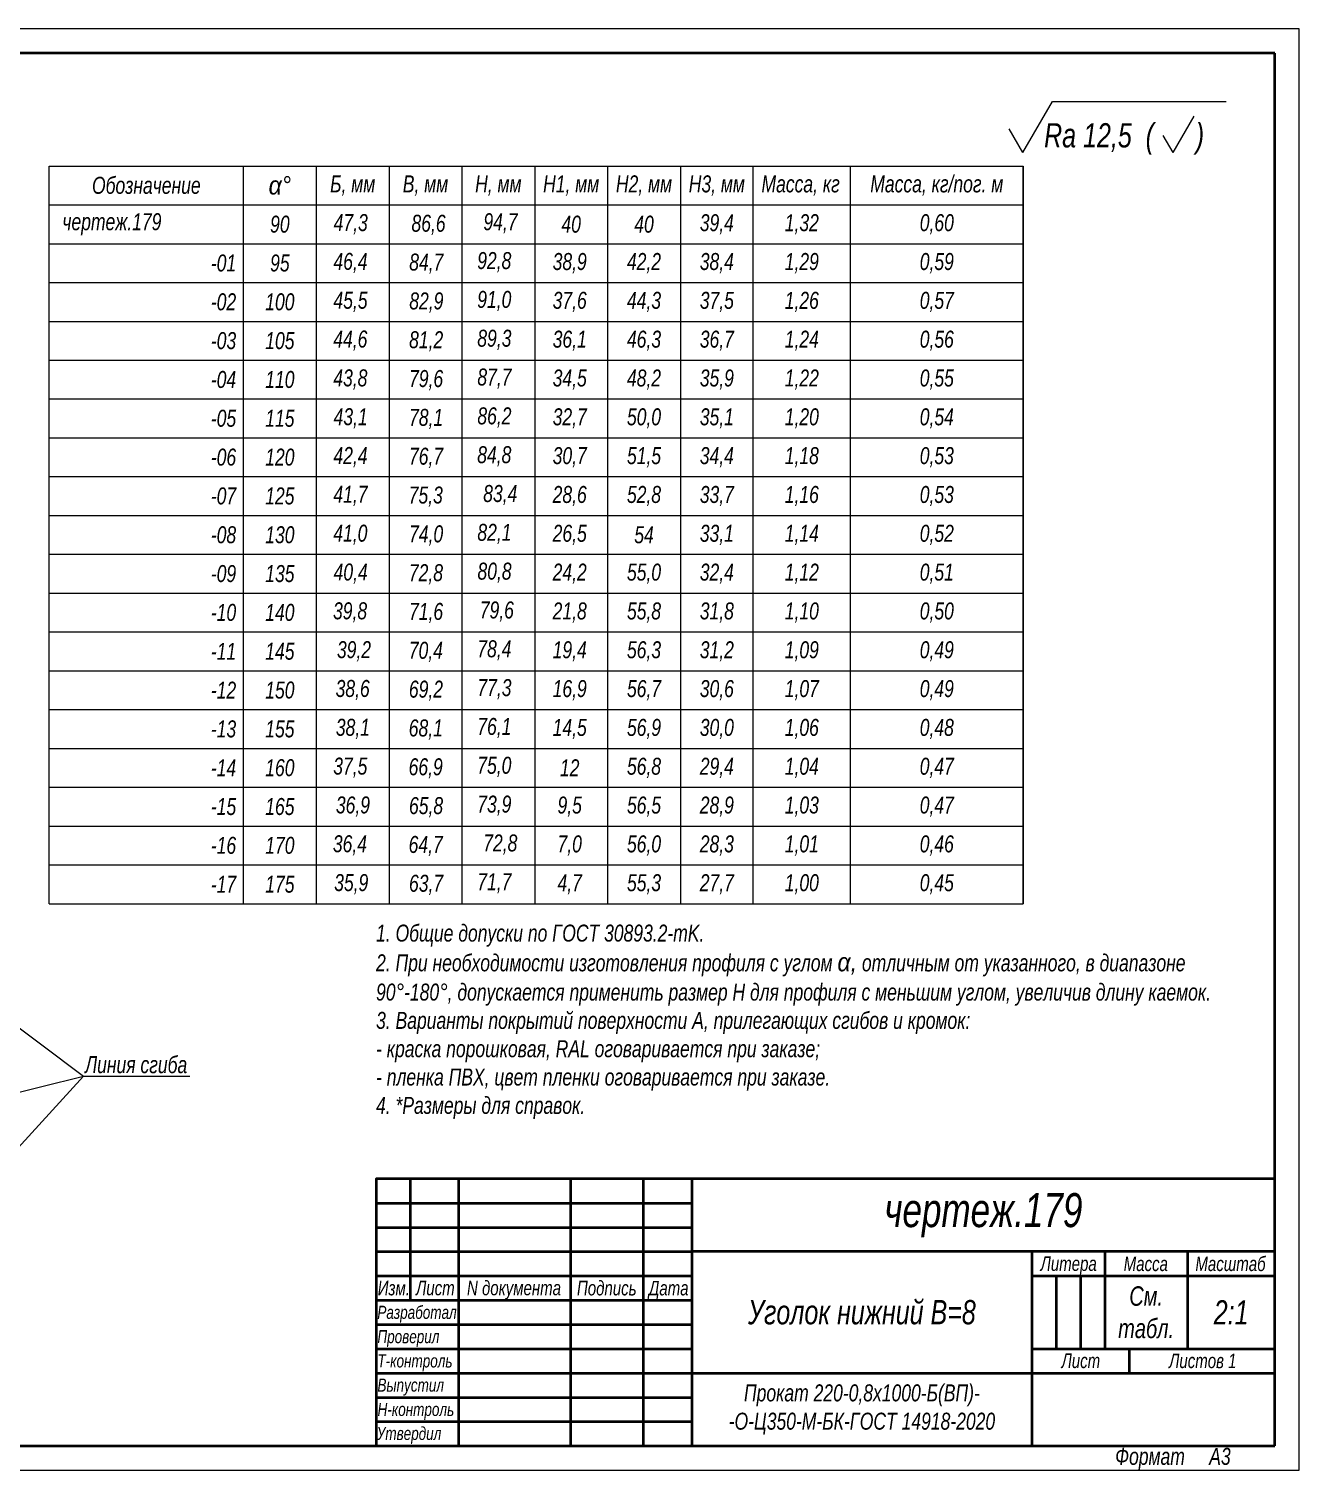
# Model space of a CAD drawing. Header units: millimetres. Extents: x 17332 to 18224, y 974 to 2042.
# Drawn here: x 17929.4 to 18191, y 973.7 to 1270.7 of the extents above; entities that cross this region are included whole.
import ezdxf

# ---------------------------------------------------------------- set-up
doc = ezdxf.new("R2010")
doc.units = ezdxf.units.MM
doc.layers.add('Layer_05', color=6, linetype='Continuous')
for name, color, linetype, lineweight in [('Layer_08', 5, 'Continuous', 13), ('Layer_13', 6, 'Continuous', 13), ('Layer_14', 7, 'Continuous', 40)]:
    doc.layers.add(name, color=color, linetype=linetype, lineweight=lineweight)
doc.styles.add('Style_01', font='ARIALNI.TTF', dxfattribs={"width": 0.9, "height": 3.5})

msp = doc.modelspace()

# ---------------------------------------------------------------- linework, layer by layer
at = {"layer": 'Layer_05', "lineweight": 13, "ltscale": 0.303109}
msp.add_line((18134.1622, 1245.2417), (18140.2243, 1255.7417), dxfattribs=at)
at = {"layer": 'Layer_05', "lineweight": 13}
for p, q in [((18140.2243, 1255.7417), (18176.0428, 1255.7417)), ((18134.2144, 1242.4683), (18134.2144, 1090.4683))]:
    msp.add_line(p, q, dxfattribs=at)
at = {"layer": 'Layer_05', "lineweight": 13, "ltscale": 0.216506}
msp.add_line((18165.0746, 1245.2417), (18169.4047, 1252.7417), dxfattribs=at)
at = {"layer": 'Layer_05', "lineweight": 13, "ltscale": 0.141451}
msp.add_line((18134.1622, 1245.2417), (18131.3332, 1250.1417), dxfattribs=at)
at = {"layer": 'Layer_05', "lineweight": 13, "ltscale": 0.101036}
msp.add_line((18165.0746, 1245.2417), (18163.0539, 1248.7417), dxfattribs=at)
at = {"layer": 'Layer_13'}
for p, q in [((18191.0428, 1270.7417), (17771.0428, 1270.7417)), ((18191.0428, 973.7417), (18191.0428, 1270.7417)), ((17933.6062, 1090.4683), (17933.6062, 1242.4683)), ((17933.6062, 1242.4683), (18134.2144, 1242.4683)), ((17973.6062, 1090.4683), (17973.6062, 1242.4683)), ((17988.6062, 1242.4683), (17988.6062, 1090.4683)), ((18003.6062, 1242.4683), (18003.6062, 1090.4683)), ((18018.6062, 1242.4683), (18018.6062, 1090.4683)), ((18033.6062, 1242.4683), (18033.6062, 1090.4683)), ((18048.6062, 1242.4683), (18048.6062, 1090.4683)), ((18063.6062, 1242.4683), (18063.6062, 1090.4683)), ((18078.6062, 1090.4683), (18078.6062, 1242.4683)), ((18098.6062, 1090.4683), (18098.6062, 1242.4683)), ((18134.2144, 1090.4683), (18134.2144, 1242.4683)), ((17933.6062, 1234.4683), (18134.2144, 1234.4683)), ((17933.6062, 1226.4683), (18134.2144, 1226.4683)), ((17933.6062, 1218.4683), (18134.2144, 1218.4683)), ((17933.6062, 1210.4683), (18134.2144, 1210.4683)), ((17933.6062, 1202.4683), (18134.2144, 1202.4683)), ((17933.6062, 1194.4683), (18134.2144, 1194.4683)), ((17933.6062, 1186.4683), (18134.2144, 1186.4683)), ((17933.6062, 1178.4683), (18134.2144, 1178.4683)), ((17933.6062, 1170.4683), (18134.2144, 1170.4683)), ((17933.6062, 1162.4683), (18134.2144, 1162.4683)), ((17933.6062, 1154.4683), (18134.2144, 1154.4683)), ((17933.6062, 1146.4683), (18134.2144, 1146.4683)), ((17933.6062, 1138.4683), (18134.2144, 1138.4683)), ((17933.6062, 1130.4683), (18134.2144, 1130.4683)), ((17933.6062, 1122.4683), (18134.2144, 1122.4683)), ((17933.6062, 1114.4683), (18134.2144, 1114.4683)), ((17933.6062, 1106.4683), (18134.2144, 1106.4683)), ((17933.6062, 1098.4683), (18134.2144, 1098.4683)), ((17933.6062, 1090.4683), (18134.2144, 1090.4683)), ((17900.7032, 1084.9882), (17940.6337, 1054.9205)), ((17894.3542, 1004.1759), (17940.6337, 1054.9205)), ((17897.1684, 1044.1153), (17940.6337, 1054.9205)), ((17940.6337, 1054.9205), (17962.5946, 1054.9205)), ((17771.0428, 973.7417), (18191.0428, 973.7417))]:
    msp.add_line(p, q, dxfattribs=at)
at = {"layer": 'Layer_14', "linetype": 'Continuous'}
for p, q in [((18186.0428, 1265.7417), (17779.1661, 1265.7417)), ((18186.0428, 978.7417), (18186.0428, 1265.7417)), ((18000.9195, 1028.775), (18065.9628, 1028.775)), ((18000.9195, 1023.7717), (18065.9628, 1023.7717)), ((18000.9195, 1018.7684), (18065.9628, 1018.7684)), ((18141.0128, 1013.765), (18141.0128, 998.755)), ((18146.0161, 1013.765), (18146.0161, 998.755)), ((18000.9195, 1003.7584), (18065.9628, 1003.7584)), ((18000.9195, 998.755), (18065.9628, 998.755)), ((18000.9195, 993.7517), (18065.9628, 993.7517)), ((18000.9195, 988.7484), (18065.9628, 988.7484)), ((18000.9195, 983.745), (18065.9628, 983.745)), ((17791.0428, 978.7417), (18186.0428, 978.7417))]:
    msp.add_line(p, q, dxfattribs=at)
for points in [[(18186.0428, 1033.7784), (18000.9195, 1033.7784), (18000.9195, 978.7417)], [(18007.9241, 1033.7784), (18007.9241, 1008.7617)], [(18017.9308, 1033.7784), (18017.9308, 978.7417)], [(18040.9461, 1033.7784), (18040.9461, 978.7417)], [(18055.9561, 1033.7784), (18055.9561, 978.7417)], [(18065.9628, 1033.7784), (18065.9628, 978.7417)], [(18186.0428, 1018.7684), (18065.9628, 1018.7684)], [(18136.0095, 1018.7684), (18136.0095, 978.7417)], [(18151.0195, 1018.7684), (18151.0195, 998.755)], [(18168.0308, 1018.7684), (18168.0308, 998.755)], [(18168.0308, 1018.7684), (18168.0308, 998.755)], [(18000.9195, 1013.765), (18065.9628, 1013.765)], [(18136.0095, 1013.765), (18186.0428, 1013.765)], [(18000.9195, 1008.7617), (18065.9628, 1008.7617)], [(18136.0095, 998.755), (18186.0428, 998.755)], [(18156.0228, 998.755), (18156.0228, 993.7517)], [(18065.9628, 993.7517), (18186.0428, 993.7517)]]:
    msp.add_lwpolyline(points, dxfattribs=at)

# ---------------------------------------------------------------- texts
at = {"layer": 'Layer_08', "style": 'Style_01', "width": 0.9}
for s, height, p in [('Rа 12,5  (      )', 5, (18138.5152, 1246.3011)), ('47,3', 3.5, (17992.1872, 1229.0666)), ('94,7', 3.5, (18023.0324, 1229.2402)), ('86,6', 3.5, (18008.2152, 1228.9273)), ('46,4', 3.5, (17992.1436, 1221.0666)), ('84,7', 3.5, (18007.7556, 1220.9273)), ('92,8', 3.5, (18021.7579, 1221.2402)), ('45,5', 3.5, (17992.1436, 1213.0666)), ('82,9', 3.5, (18007.7665, 1212.9273)), ('91,0', 3.5, (18021.7579, 1213.2402)), ('89,3', 3.5, (18021.7749, 1205.2402)), ('44,6', 3.5, (17992.1133, 1205.068)), ('81,2', 3.5, (18007.7279, 1204.9273)), ('43,8', 3.5, (17992.1133, 1197.0666)), ('79,6', 3.5, (18007.7194, 1196.9273)), ('87,7', 3.5, (18021.7858, 1197.2402)), ('43,1', 3.5, (17992.1678, 1189.0666)), ('78,1', 3.5, (18007.7194, 1188.9273)), ('86,2', 3.5, (18021.7858, 1189.2402)), ('42,4', 3.5, (17992.1436, 1181.0666)), ('76,7', 3.5, (18007.7037, 1180.9287)), ('84,8', 3.5, (18021.7579, 1181.2402)), ('41,7', 3.5, (17992.1335, 1173.0801)), ('75,3', 3.5, (18007.6407, 1172.9273)), ('83,4', 3.5, (18022.9888, 1173.2402)), ('41,0', 3.5, (17992.1133, 1165.0666)), ('74,0', 3.5, (18007.7194, 1164.9273)), ('82,1', 3.5, (18021.7858, 1165.2402)), ('40,4', 3.5, (17992.1763, 1157.0666)), ('72,8', 3.5, (18007.6843, 1156.9273)), ('80,8', 3.5, (18021.81, 1157.2402)), ('39,8', 3.5, (17992.0536, 1149.0666)), ('71,6', 3.5, (18007.7146, 1148.9408)), ('79,6', 3.5, (18022.2844, 1149.2402)), ('39,2', 3.5, (17992.8633, 1141.0666)), ('70,4', 3.5, (18007.6673, 1140.9273)), ('78,4', 3.5, (18021.7736, 1141.2402)), ('38,6', 3.5, (17992.5883, 1133.0666)), ('69,2', 3.5, (18007.6855, 1132.9273)), ('77,3', 3.5, (18021.7845, 1133.2402)), ('38,1', 3.5, (17992.6332, 1125.0666)), ('76,1', 3.5, (18021.7736, 1125.2415)), ('68,1', 3.5, (18007.6576, 1124.9273)), ('37,5', 3.5, (17992.0972, 1117.0666)), ('66,9', 3.5, (18007.631, 1116.9273)), ('75,0', 3.5, (18021.7652, 1117.2402)), ('36,9', 3.5, (17992.6437, 1109.0666)), ('65,8', 3.5, (18007.7097, 1108.9273)), ('73,9', 3.5, (18021.7652, 1109.2402)), ('36,4', 3.5, (17992.0233, 1101.0666)), ('64,7', 3.5, (18007.631, 1100.9287)), ('72,8', 3.5, (18022.9985, 1101.2402)), ('35,9', 3.5, (17992.2936, 1093.0666)), ('63,7', 3.5, (18007.7049, 1092.9273)), ('71,7', 3.5, (18021.7736, 1093.2536)), ('Литера', 3, (18137.7796, 1014.7978)), ('Масса', 3, (18154.9073, 1014.768)), ('Масштаб', 3, (18169.6752, 1014.7699)), ('Лист', 3, (18009.1511, 1009.7768)), ('N документа', 3, (18019.6489, 1009.7834)), ('Подпись', 3, (18042.2997, 1009.761)), ('Изм.', 3, (18001.2704, 1009.7657)), ('Дата', 3, (18057.0914, 1009.7545)), ('Разработал', 2.7, (18001.1848, 1004.9192)), ('Проверил', 2.7, (18001.1972, 999.9155)), ('Т-контроль', 2.7, (18001.1972, 994.9122)), ('Лист ', 3, (18142.0967, 994.7835)), ('Листов 1', 3, (18164.2565, 994.778)), ('Выпустил', 2.7, (18001.2057, 989.9243)), ('Н-контроль', 2.7, (18001.2297, 984.9112)), ('Утвердил', 2.7, (18001.0577, 979.9645))]:
    msp.add_text(s, height=height, dxfattribs=at).set_placement(p)
at = {"layer": 'Layer_08', "ltscale": 0.04, "style": 'Style_01', "width": 0.9}
msp.add_text('Линия сгиба', height=3.5, dxfattribs=at).set_placement((17940.9962, 1055.5524))
at = {"layer": 'Layer_08', "style": 'Style_01'}
for s, insert, char_height, width, attachment_point in [('Обозначение', (17953.6062, 1238.4683), 3.5, 40, 5), ('{\\fArial|b0|i1|c0|p34;\\H1.08333x;α%%D}', (17981.1062, 1238.4683), 3.5, 15, 5), ('Б, мм', (17996.1062, 1238.4683), 3.5, 15, 5), ('В, мм', (18011.1062, 1238.4683), 3.5, 15, 5), ('Н, мм', (18026.1062, 1238.4683), 3.5, 15, 5), ('Н1, мм', (18041.1062, 1238.4683), 3.5, 15, 5), ('Н2, мм', (18056.1062, 1238.4683), 3.5, 15, 5), ('Н3, мм', (18071.1062, 1238.4683), 3.5, 15, 5), ('Масса, кг', (18088.3637, 1238.4683), 3.5, 19.5151, 5), ('Масса, кг/пог. м', (18116.4103, 1238.4683), 3.5, 35.608231, 5), ('чертеж.179', (17936.3188, 1230.4683), 3.5, 40, 4), ('\\pxsm0.6;39,4', (18071.1062, 1230.4683), 3.5, 15, 5), ('\\pxsm0.6;1,32', (18088.6062, 1230.4683), 3.5, 20, 5), ('\\pxsm0.6;0,60', (18116.4103, 1230.4683), 3.5, 35.608231, 5), ('\\pxsm0.6;90', (17981.1062, 1230.4683), 3.5, 15, 5), ('\\pxsm0.6;40', (18041.1062, 1230.4683), 3.5, 15, 5), ('\\pxsm0.6;40', (18056.1062, 1230.4683), 3.5, 15, 5), ('\\pxr0.42857,qr;-01', (17953.6062, 1222.4683), 3.5, 40, 5), ('\\pxsm0.6;95', (17981.1062, 1222.4683), 3.5, 15, 5), ('\\pxsm0.6;38,9', (18040.802, 1222.4683), 3.5, 15, 5), ('\\pxsm0.6;42,2', (18056.1062, 1222.4683), 3.5, 15, 5), ('\\pxsm0.6;38,4', (18071.1062, 1222.4683), 3.5, 15, 5), ('\\pxsm0.6;1,29', (18088.6062, 1222.4683), 3.5, 20, 5), ('\\pxsm0.6;0,59', (18116.4103, 1222.4683), 3.5, 35.608231, 5), ('\\pxr0.42857,qr;-02', (17953.6062, 1214.4683), 3.5, 40, 5), ('\\pxsm0.6;100', (17981.1062, 1214.4683), 3.5, 15, 5), ('\\pxsm0.6;37,6', (18040.802, 1214.4683), 3.5, 15, 5), ('\\pxsm0.6;44,3', (18056.1062, 1214.4683), 3.5, 15, 5), ('\\pxsm0.6;37,5', (18071.1062, 1214.4683), 3.5, 15, 5), ('\\pxsm0.6;1,26', (18088.6062, 1214.4683), 3.5, 20, 5), ('\\pxsm0.6;0,57', (18116.4103, 1214.4683), 3.5, 35.608231, 5), ('\\pxr0.42857,qr;-03', (17953.6062, 1206.4683), 3.5, 40, 5), ('\\pxsm0.6;105', (17981.1062, 1206.4683), 3.5, 15, 5), ('\\pxsm0.6;36,1', (18040.802, 1206.4683), 3.5, 15, 5), ('\\pxsm0.6;46,3', (18056.1062, 1206.4683), 3.5, 15, 5), ('\\pxsm0.6;36,7', (18071.1062, 1206.4683), 3.5, 15, 5), ('\\pxsm0.6;1,24', (18088.6062, 1206.4683), 3.5, 20, 5), ('\\pxsm0.6;0,56', (18116.4103, 1206.4683), 3.5, 35.608231, 5), ('\\pxr0.42857,qr;-04', (17953.6062, 1198.4683), 3.5, 40, 5), ('\\pxsm0.6;110', (17981.1062, 1198.4683), 3.5, 15, 5), ('\\pxsm0.6;34,5', (18040.802, 1198.4683), 3.5, 15, 5), ('\\pxsm0.6;48,2', (18056.1062, 1198.4683), 3.5, 15, 5), ('\\pxsm0.6;35,9', (18071.1062, 1198.4683), 3.5, 15, 5), ('\\pxsm0.6;1,22', (18088.6062, 1198.4683), 3.5, 20, 5), ('\\pxsm0.6;0,55', (18116.4103, 1198.4683), 3.5, 35.608231, 5), ('\\pxr0.42857,qr;-05', (17953.6062, 1190.4683), 3.5, 40, 5), ('\\pxsm0.6;115', (17981.1062, 1190.4683), 3.5, 15, 5), ('\\pxsm0.6;32,7', (18040.802, 1190.4683), 3.5, 15, 5), ('\\pxsm0.6;50,0', (18056.1062, 1190.4683), 3.5, 15, 5), ('\\pxsm0.6;35,1', (18071.1062, 1190.4683), 3.5, 15, 5), ('\\pxsm0.6;1,20', (18088.6062, 1190.4683), 3.5, 20, 5), ('\\pxsm0.6;0,54', (18116.4103, 1190.4683), 3.5, 35.608231, 5), ('\\pxr0.42857,qr;-06', (17953.6062, 1182.4683), 3.5, 40, 5), ('\\pxsm0.6;120', (17981.1062, 1182.4683), 3.5, 15, 5), ('\\pxsm0.6;30,7', (18040.802, 1182.4683), 3.5, 15, 5), ('\\pxsm0.6;51,5', (18056.1062, 1182.4683), 3.5, 15, 5), ('\\pxsm0.6;34,4', (18071.1062, 1182.4683), 3.5, 15, 5), ('\\pxsm0.6;1,18', (18088.6062, 1182.4683), 3.5, 20, 5), ('\\pxsm0.6;0,53', (18116.4103, 1182.4683), 3.5, 35.608231, 5), ('\\pxr0.42857,qr;-07', (17953.6062, 1174.4683), 3.5, 40, 5), ('\\pxsm0.6;125', (17981.1062, 1174.4683), 3.5, 15, 5), ('\\pxsm0.6;28,6', (18040.802, 1174.4683), 3.5, 15, 5), ('\\pxsm0.6;52,8', (18056.1062, 1174.4683), 3.5, 15, 5), ('\\pxsm0.6;33,7', (18071.1062, 1174.4683), 3.5, 15, 5), ('\\pxsm0.6;1,16', (18088.6062, 1174.4683), 3.5, 20, 5), ('\\pxsm0.6;0,53', (18116.4103, 1174.4683), 3.5, 35.608231, 5), ('\\pxr0.42857,qr;-08', (17953.6062, 1166.4683), 3.5, 40, 5), ('\\pxsm0.6;130', (17981.1062, 1166.4683), 3.5, 15, 5), ('\\pxsm0.6;26,5', (18040.802, 1166.4683), 3.5, 15, 5), ('\\pxsm0.6;54', (18056.1062, 1166.4683), 3.5, 15, 5), ('\\pxsm0.6;33,1', (18071.1062, 1166.4683), 3.5, 15, 5), ('\\pxsm0.6;1,14', (18088.6062, 1166.4683), 3.5, 20, 5), ('\\pxsm0.6;0,52', (18116.4103, 1166.4683), 3.5, 35.608231, 5), ('\\pxr0.42857,qr;-09', (17953.6062, 1158.4683), 3.5, 40, 5), ('\\pxsm0.6;135', (17981.1062, 1158.4683), 3.5, 15, 5), ('\\pxsm0.6;24,2', (18040.802, 1158.4683), 3.5, 15, 5), ('\\pxsm0.6;55,0', (18056.1062, 1158.4683), 3.5, 15, 5), ('\\pxsm0.6;32,4', (18071.1062, 1158.4683), 3.5, 15, 5), ('\\pxsm0.6;1,12', (18088.6062, 1158.4683), 3.5, 20, 5), ('\\pxsm0.6;0,51', (18116.4103, 1158.4683), 3.5, 35.608231, 5), ('\\pxsm0.6;21,8', (18040.802, 1150.4683), 3.5, 15, 5), ('\\pxsm0.6;55,8', (18056.1062, 1150.4683), 3.5, 15, 5), ('\\pxsm0.6;31,8', (18071.1062, 1150.4683), 3.5, 15, 5), ('\\pxsm0.6;1,10', (18088.6062, 1150.4683), 3.5, 20, 5), ('\\pxsm0.6;0,50', (18116.4103, 1150.4683), 3.5, 35.608231, 5), ('\\pxr0.42857,qr;-10', (17953.6062, 1150.4683), 3.5, 40, 5), ('\\pxsm0.6;140', (17981.1062, 1150.4683), 3.5, 15, 5), ('\\pxr0.42857,qr;-11', (17953.6062, 1142.4683), 3.5, 40, 5), ('\\pxsm0.6;145', (17981.1062, 1142.4683), 3.5, 15, 5), ('\\pxsm0.6;19,4', (18040.802, 1142.4683), 3.5, 15, 5), ('\\pxsm0.6;56,3', (18056.1062, 1142.4683), 3.5, 15, 5), ('\\pxsm0.6;31,2', (18071.1062, 1142.4683), 3.5, 15, 5), ('\\pxsm0.6;1,09', (18088.6062, 1142.4683), 3.5, 20, 5), ('\\pxsm0.6;0,49', (18116.4103, 1142.4683), 3.5, 35.608231, 5), ('\\pxr0.42857,qr;-12', (17953.6062, 1134.4683), 3.5, 40, 5), ('\\pxsm0.6;150', (17981.1062, 1134.4683), 3.5, 15, 5), ('\\pxsm0.6;16,9', (18040.802, 1134.4683), 3.5, 15, 5), ('\\pxsm0.6;56,7', (18056.1062, 1134.4683), 3.5, 15, 5), ('\\pxsm0.6;30,6', (18071.1062, 1134.4683), 3.5, 15, 5), ('\\pxsm0.6;1,07', (18088.6062, 1134.4683), 3.5, 20, 5), ('\\pxsm0.6;0,49', (18116.4103, 1134.4683), 3.5, 35.608231, 5), ('\\pxr0.42857,qr;-13', (17953.6062, 1126.4683), 3.5, 40, 5), ('\\pxsm0.6;155', (17981.1062, 1126.4683), 3.5, 15, 5), ('\\pxsm0.6;14,5', (18040.802, 1126.4683), 3.5, 15, 5), ('\\pxsm0.6;56,9', (18056.1062, 1126.4683), 3.5, 15, 5), ('\\pxsm0.6;30,0', (18071.1062, 1126.4683), 3.5, 15, 5), ('\\pxsm0.6;1,06', (18088.6062, 1126.4683), 3.5, 20, 5), ('\\pxsm0.6;0,48', (18116.4103, 1126.4683), 3.5, 35.608231, 5), ('\\pxr0.42857,qr;-14', (17953.6062, 1118.4683), 3.5, 40, 5), ('\\pxsm0.6;160', (17981.1062, 1118.4683), 3.5, 15, 5), ('\\pxsm0.6;12', (18040.802, 1118.4683), 3.5, 15, 5), ('\\pxsm0.6;56,8', (18056.1062, 1118.4683), 3.5, 15, 5), ('\\pxsm0.6;29,4', (18071.1062, 1118.4683), 3.5, 15, 5), ('\\pxsm0.6;1,04', (18088.6062, 1118.4683), 3.5, 20, 5), ('\\pxsm0.6;0,47', (18116.4103, 1118.4683), 3.5, 35.608231, 5), ('\\pxr0.42857,qr;-15', (17953.6062, 1110.4683), 3.5, 40, 5), ('\\pxsm0.6;165', (17981.1062, 1110.4683), 3.5, 15, 5), ('\\pxsm0.6;9,5', (18040.802, 1110.4683), 3.5, 15, 5), ('\\pxsm0.6;56,5', (18056.1062, 1110.4683), 3.5, 15, 5), ('\\pxsm0.6;28,9', (18071.1062, 1110.4683), 3.5, 15, 5), ('\\pxsm0.6;1,03', (18088.6062, 1110.4683), 3.5, 20, 5), ('\\pxsm0.6;0,47', (18116.4103, 1110.4683), 3.5, 35.608231, 5), ('\\pxr0.42857,qr;-16', (17953.6062, 1102.4683), 3.5, 40, 5), ('\\pxsm0.6;170', (17981.1062, 1102.4683), 3.5, 15, 5), ('\\pxsm0.6;7,0', (18040.802, 1102.4683), 3.5, 15, 5), ('\\pxsm0.6;56,0', (18056.1062, 1102.4683), 3.5, 15, 5), ('\\pxsm0.6;28,3', (18071.1062, 1102.4683), 3.5, 15, 5), ('\\pxsm0.6;1,01', (18088.6062, 1102.4683), 3.5, 20, 5), ('\\pxsm0.6;0,46', (18116.4103, 1102.4683), 3.5, 35.608231, 5), ('\\pxr0.42857,qr;-17', (17953.6062, 1094.4683), 3.5, 40, 5), ('\\pxsm0.6;175', (17981.1062, 1094.4683), 3.5, 15, 5), ('\\pxsm0.6;4,7', (18040.802, 1094.4683), 3.5, 15, 5), ('\\pxsm0.6;55,3', (18056.1062, 1094.4683), 3.5, 15, 5), ('\\pxsm0.6;27,7', (18071.1062, 1094.4683), 3.5, 15, 5), ('\\pxsm0.6;1,00', (18088.6062, 1094.4683), 3.5, 20, 5), ('\\pxsm0.6;0,45', (18116.4103, 1094.4683), 3.5, 35.608231, 5), ('чертеж.179', (18126.0028, 1026.2734), 7, 120.079998, 5), ('Cм. табл.', (18159.5251, 1006.26), 4, 17.011333, 5), ('Уголок нижний B=8', (18100.9861, 1006.26), 5, 70.046667, 5), ('2:1', (18177.0368, 1006.26), 5, 18.011998, 5), ('Прокат 220-0,8х1000-Б(ВП)-\\P-О-Ц350-М-БК-ГОСТ 14918-2020', (18100.9861, 986.2467), 3.5, 70.046667, 5), ('Формат     А3', (18153.1403, 978.335), 3.5, 32.951458, 1)]:
    msp.add_mtext(s, dxfattribs=dict(at, insert=insert, char_height=char_height, width=width, attachment_point=attachment_point))
at = {"layer": 'Layer_08', "insert": (18000.9195, 1046.111), "char_height": 3.5, "attachment_point": 7, "style": 'Style_01'}
msp.add_mtext_dynamic_manual_height_columns('1. Общие допуски по ГОСТ 30893.2-mK.\\P2. При необходимости изготовления профиля с углом {\\fArial|b0|i1|c0|p34;\\H1.08333x;α,} отличным от указанного, в диапазоне 90%%D-180%%D, допускается применить размер H для профиля с меньшим углом, увеличив длину каемок. \\P3. Варианты покрытий поверхности А, прилегающих сгибов и кромок:\\P- краска порошковая, RAL оговаривается при заказе;\\P- пленка ПВХ, цвет пленки оговаривается при заказе.\\P\\pxb0.25,ql;4. *Размеры для справок.', width=174.621394, gutter_width=70, heights=[66.3287], dxfattribs=at)

doc.saveas('drawing.dxf')
